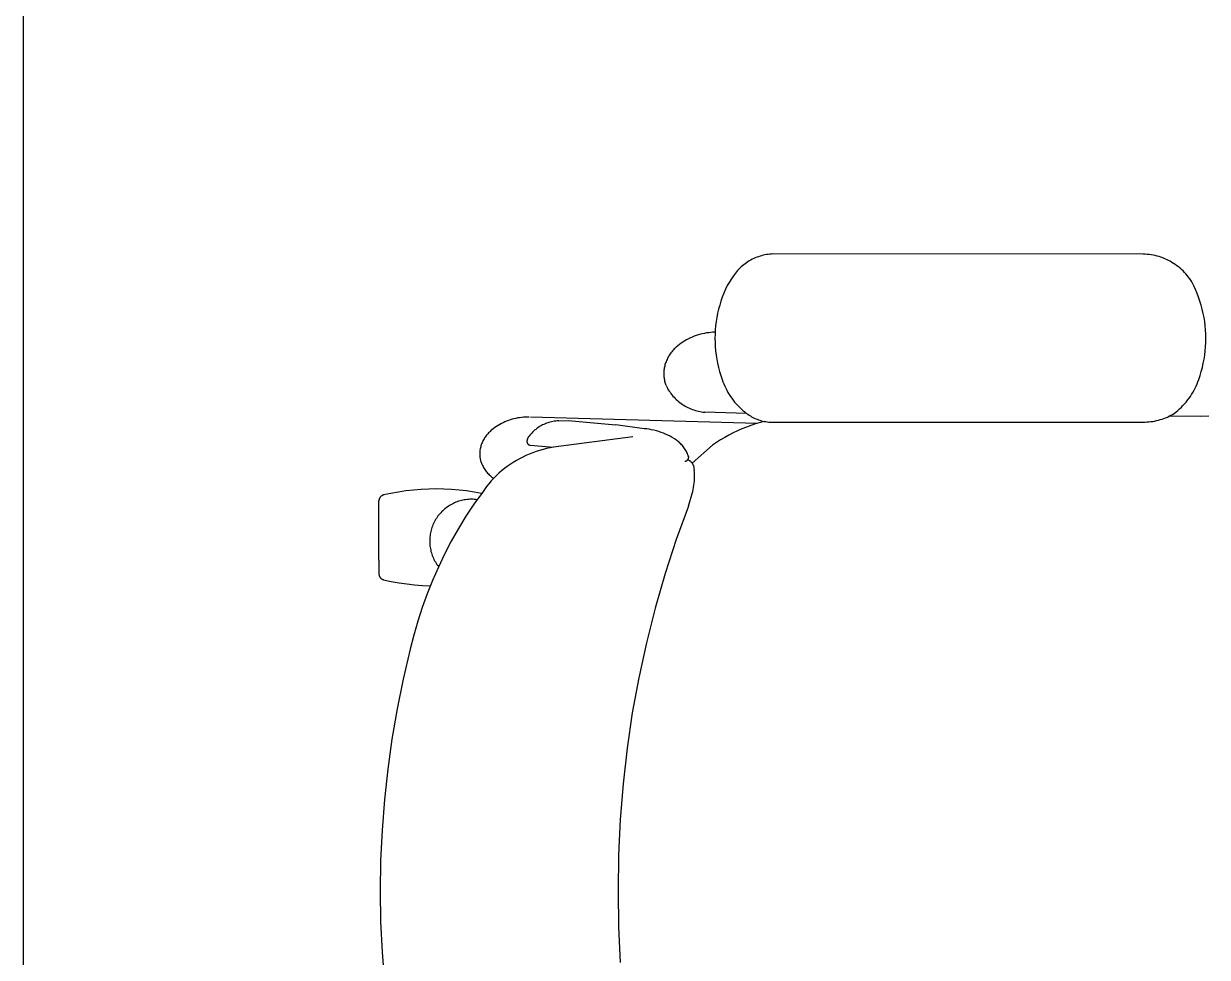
# Model space of a CAD drawing. Header units: inches. Extents: x 4 to 2210, y 3 to 2073.
# Drawn here: x 1266.43 to 1286.99, y 1937.12 to 1953.35 of the extents above; entities that cross this region are included whole.
import ezdxf

# ---------------------------------------------------------------- set-up
doc = ezdxf.new("R2010")
doc.units = ezdxf.units.IN
doc.header["$MEASUREMENT"] = 0
doc.layers.add('Planon_construction', color=253, linetype='Continuous')
doc.layers.add('Planon_workspace', color=210, linetype='Continuous')

# ---------------------------------------------------------------- blocks, each defined once
blk = doc.blocks.new('8 person table')
at = {"layer": 'Planon_construction'}
for p, q in [((-622.05, 464.92, 0), (-622.52, 464.57, 0)), ((-621.57, 465.26, 0), (-622.05, 464.92, 0)), ((-621.09, 465.59, 0), (-621.57, 465.26, 0)), ((-620.59, 465.89, 0), (-621.09, 465.59, 0)), ((-620.08, 466.18, 0), (-620.59, 465.89, 0)), ((-619.56, 466.45, 0), (-620.08, 466.18, 0)), ((-619.03, 466.71, 0), (-619.56, 466.45, 0)), ((-618.5, 466.95, 0), (-619.03, 466.71, 0)), ((-617.95, 467.16, 0), (-618.5, 466.95, 0)), ((-617.4, 467.36, 0), (-617.95, 467.16, 0)), ((-616.84, 467.54, 0), (-617.4, 467.36, 0)), ((-616.28, 467.71, 0), (-616.84, 467.54, 0)), ((-615.71, 467.85, 0), (-616.28, 467.71, 0)), ((-615.14, 467.97, 0), (-615.71, 467.85, 0)), ((-614.56, 468.08, 0), (-615.14, 467.97, 0)), ((-613.98, 468.16, 0), (-614.56, 468.08, 0)), ((-613.4, 468.23, 0), (-613.98, 468.16, 0)), ((-612.82, 468.28, 0), (-613.4, 468.23, 0)), ((-612.23, 468.3, 0), (-612.82, 468.28, 0)), ((-483.77, 468.25, 0), (-612.23, 468.3, 0)), ((-483.07, 468.23, 0), (-483.77, 468.25, 0)), ((-482.37, 468.18, 0), (-483.07, 468.23, 0)), ((-481.67, 468.1, 0), (-482.37, 468.18, 0)), ((-480.97, 468.01, 0), (-481.67, 468.1, 0)), ((-480.28, 467.88, 0), (-480.97, 468.01, 0)), ((-479.6, 467.74, 0), (-480.28, 467.88, 0)), ((-478.92, 467.57, 0), (-479.6, 467.74, 0)), ((-478.24, 467.38, 0), (-478.92, 467.57, 0)), ((-477.58, 467.16, 0), (-478.24, 467.38, 0)), ((-476.92, 466.92, 0), (-477.58, 467.16, 0)), ((-476.27, 466.66, 0), (-476.92, 466.92, 0)), ((-475.63, 466.38, 0), (-476.27, 466.66, 0)), ((-474.99, 466.07, 0), (-475.63, 466.38, 0)), ((-474.37, 465.75, 0), (-474.99, 466.07, 0)), ((-473.77, 465.4, 0), (-474.37, 465.75, 0)), ((-473.17, 465.03, 0), (-473.77, 465.4, 0)), ((-472.59, 464.64, 0), (-473.17, 465.03, 0)), ((-472.02, 464.23, 0), (-472.59, 464.64, 0)), ((-626.1, 460.73, 0), (-628.25, 457.35, 0)), ((-625.76, 461.2, 0), (-626.1, 460.73, 0)), ((-625.41, 461.67, 0), (-625.76, 461.2, 0)), ((-625.04, 462.13, 0), (-625.41, 461.67, 0)), ((-624.65, 462.57, 0), (-625.04, 462.13, 0)), ((-624.25, 463, 0), (-624.65, 462.57, 0)), ((-623.84, 463.41, 0), (-624.25, 463, 0)), ((-623.41, 463.81, 0), (-623.84, 463.41, 0)), ((-622.97, 464.2, 0), (-623.41, 463.81, 0)), ((-622.52, 464.57, 0), (-622.97, 464.2, 0)), ((-471.46, 463.8, 0), (-472.02, 464.23, 0)), ((-470.92, 463.36, 0), (-471.46, 463.8, 0)), ((-470.4, 462.89, 0), (-470.92, 463.36, 0)), ((-469.89, 462.41, 0), (-470.4, 462.89, 0)), ((-469.4, 461.9, 0), (-469.89, 462.41, 0)), ((-468.93, 461.39, 0), (-469.4, 461.9, 0)), ((-468.48, 460.85, 0), (-468.93, 461.39, 0)), ((-468.04, 460.3, 0), (-468.48, 460.85, 0)), ((-628.25, 457.35, 0), (-628.86, 456.02, 0)), ((-467.62, 459.74, 0), (-468.04, 460.3, 0)), ((-467.23, 459.16, 0), (-467.62, 459.74, 0)), ((-466.85, 458.57, 0), (-467.23, 459.16, 0)), ((-466.19, 457.27, 0), (-466.85, 458.57, 0)), ((-465.58, 455.95, 0), (-466.19, 457.27, 0)), ((-629.96, 453.32, 0), (-630.44, 451.94, 0)), ((-629.43, 454.68, 0), (-629.96, 453.32, 0)), ((-628.86, 456.02, 0), (-629.43, 454.68, 0)), ((-465.01, 454.61, 0), (-465.58, 455.95, 0)), ((-464.49, 453.25, 0), (-465.01, 454.61, 0)), ((-464.02, 451.87, 0), (-464.49, 453.25, 0)), ((-631.24, 449.13, 0), (-631.57, 447.71, 0)), ((-630.86, 450.54, 0), (-631.24, 449.13, 0)), ((-630.44, 451.94, 0), (-630.86, 450.54, 0)), ((-463.59, 450.48, 0), (-464.02, 451.87, 0)), ((-463.22, 449.07, 0), (-463.59, 450.48, 0)), ((-462.89, 447.65, 0), (-463.22, 449.07, 0)), ((-632.08, 444.83, 0), (-632.26, 443.38, 0)), ((-631.85, 446.27, 0), (-632.08, 444.83, 0)), ((-631.57, 447.71, 0), (-631.85, 446.27, 0)), ((-462.61, 446.22, 0), (-462.89, 447.65, 0)), ((-462.38, 444.78, 0), (-462.61, 446.22, 0)), ((-462.21, 443.34, 0), (-462.38, 444.78, 0)), ((-638.28, 440.17, 0), (-638.98, 439.94, 0)), ((-637.57, 440.38, 0), (-638.28, 440.17, 0)), ((-636.85, 440.56, 0), (-637.57, 440.38, 0)), ((-636.12, 440.71, 0), (-636.85, 440.56, 0)), ((-635.39, 440.84, 0), (-636.12, 440.71, 0)), ((-634.66, 440.95, 0), (-635.39, 440.84, 0)), ((-633.92, 441.03, 0), (-634.66, 440.95, 0)), ((-633.18, 441.08, 0), (-633.92, 441.03, 0)), ((-632.44, 441.11, 0), (-633.18, 441.08, 0)), ((-632.47, 440.47, 0), (-632.5, 439.01, 0)), ((-632.39, 441.93, 0), (-632.47, 440.47, 0)), ((-632.26, 443.38, 0), (-632.39, 441.93, 0)), ((-462.08, 441.89, 0), (-462.21, 443.34, 0)), ((-462, 440.43, 0), (-462.08, 441.89, 0)), ((-461.97, 438.98, 0), (-462, 440.43, 0)), ((-646.01, 435.9, 0), (-646.33, 435.6, 0)), ((-645.44, 436.37, 0), (-646.01, 435.9, 0)), ((-644.85, 436.83, 0), (-645.44, 436.37, 0)), ((-644.25, 437.26, 0), (-644.85, 436.83, 0)), ((-643.64, 437.67, 0), (-644.25, 437.26, 0)), ((-643.01, 438.07, 0), (-643.64, 437.67, 0)), ((-642.37, 438.44, 0), (-643.01, 438.07, 0)), ((-641.71, 438.78, 0), (-642.37, 438.44, 0)), ((-641.04, 439.11, 0), (-641.71, 438.78, 0)), ((-640.37, 439.41, 0), (-641.04, 439.11, 0)), ((-639.68, 439.69, 0), (-640.37, 439.41, 0)), ((-638.98, 439.94, 0), (-639.68, 439.69, 0)), ((-632.5, 439.01, 0), (-632.48, 437.55, 0)), ((-632.48, 437.55, 0), (-632.4, 436.09, 0)), ((-632.4, 436.09, 0), (-632.28, 434.64, 0)), ((-462.2, 434.61, 0), (-462.07, 436.06, 0)), ((-462.07, 436.06, 0), (-462, 437.52, 0)), ((-462, 437.52, 0), (-461.97, 438.98, 0)), ((-648.95, 432.08, 0), (-649.14, 431.68, 0)), ((-648.74, 432.46, 0), (-648.95, 432.08, 0)), ((-648.52, 432.85, 0), (-648.74, 432.46, 0)), ((-648.29, 433.22, 0), (-648.52, 432.85, 0)), ((-648.05, 433.59, 0), (-648.29, 433.22, 0)), ((-647.79, 433.95, 0), (-648.05, 433.59, 0)), ((-647.52, 434.3, 0), (-647.79, 433.95, 0)), ((-647.24, 434.64, 0), (-647.52, 434.3, 0)), ((-646.95, 434.97, 0), (-647.24, 434.64, 0)), ((-646.64, 435.29, 0), (-646.95, 434.97, 0)), ((-646.33, 435.6, 0), (-646.64, 435.29, 0)), ((-632.28, 434.64, 0), (-632.11, 433.19, 0)), ((-632.11, 433.19, 0), (-631.88, 431.75, 0)), ((-631.88, 431.75, 0), (-631.61, 430.31, 0)), ((-462.6, 431.73, 0), (-462.37, 433.17, 0)), ((-462.37, 433.17, 0), (-462.2, 434.61, 0)), ((-650.21, 427.89, 0), (-650.24, 427.52, 0)), ((-650.16, 428.26, 0), (-650.21, 427.89, 0)), ((-650.11, 428.64, 0), (-650.16, 428.26, 0)), ((-650.04, 429, 0), (-650.11, 428.64, 0)), ((-649.96, 429.37, 0), (-650.04, 429, 0)), ((-649.86, 429.74, 0), (-649.96, 429.37, 0)), ((-649.76, 430.1, 0), (-649.86, 429.74, 0)), ((-649.64, 430.45, 0), (-649.76, 430.1, 0)), ((-649.49, 430.87, 0), (-649.64, 430.45, 0)), ((-649.32, 431.28, 0), (-649.49, 430.87, 0)), ((-649.14, 431.68, 0), (-649.32, 431.28, 0)), ((-631.61, 430.31, 0), (-631.28, 428.89, 0)), ((-631.28, 428.89, 0), (-630.91, 427.48, 0)), ((-463.57, 427.47, 0), (-463.19, 428.88, 0)), ((-463.19, 428.88, 0), (-462.87, 430.3, 0)), ((-462.87, 430.3, 0), (-462.6, 431.73, 0)), ((-650.26, 427.14, 0), (-650.27, 426.76, 0)), ((-650.27, 426.76, 0), (-650.26, 426.39, 0)), ((-650.24, 427.52, 0), (-650.26, 427.14, 0)), ((-650.26, 426.39, 0), (-650.24, 426.01, 0)), ((-650.24, 426.01, 0), (-650.21, 425.64, 0)), ((-650.21, 425.64, 0), (-650.17, 425.26, 0)), ((-650.17, 425.26, 0), (-650.11, 424.89, 0)), ((-650.11, 424.89, 0), (-650.05, 424.52, 0)), ((-650.05, 424.52, 0), (-649.97, 424.15, 0)), ((-649.97, 424.15, 0), (-649.87, 423.79, 0)), ((-649.87, 423.79, 0), (-649.77, 423.43, 0)), ((-630.91, 427.48, 0), (-630.48, 426.08, 0)), ((-630.48, 426.08, 0), (-630.01, 424.7, 0)), ((-630.01, 424.7, 0), (-629.74, 423.92, 0)), ((-629.74, 423.92, 0), (-629.44, 423.16, 0)), ((-465.03, 423.16, 0), (-464.73, 423.92, 0)), ((-464.73, 423.92, 0), (-464.46, 424.7, 0)), ((-464.46, 424.7, 0), (-463.99, 426.08, 0)), ((-463.99, 426.08, 0), (-463.57, 427.47, 0)), ((-649.77, 423.43, 0), (-649.65, 423.07, 0)), ((-649.65, 423.07, 0), (-649.52, 422.72, 0)), ((-649.48, 422.6, 0), (-649.24, 422.11, 0)), ((-649.24, 422.11, 0), (-648.98, 421.62, 0)), ((-648.98, 421.62, 0), (-648.7, 421.14, 0)), ((-648.7, 421.14, 0), (-648.41, 420.67, 0)), ((-648.41, 420.67, 0), (-648.1, 420.22, 0)), ((-648.1, 420.22, 0), (-647.78, 419.77, 0)), ((-647.78, 419.77, 0), (-647.44, 419.33, 0)), ((-629.44, 423.16, 0), (-629.12, 422.41, 0)), ((-629.12, 422.41, 0), (-628.77, 421.66, 0)), ((-628.77, 421.66, 0), (-628.4, 420.93, 0)), ((-628.4, 420.93, 0), (-628, 420.21, 0)), ((-628, 420.21, 0), (-627.58, 419.51, 0)), ((-627.58, 419.51, 0), (-627.13, 418.82, 0)), ((-467.34, 418.82, 0), (-466.9, 419.51, 0)), ((-466.9, 419.51, 0), (-466.48, 420.21, 0)), ((-466.48, 420.21, 0), (-466.08, 420.93, 0)), ((-466.08, 420.93, 0), (-465.7, 421.66, 0)), ((-465.7, 421.66, 0), (-465.35, 422.41, 0)), ((-465.35, 422.41, 0), (-465.03, 423.16, 0)), ((-647.44, 419.33, 0), (-647.08, 418.91, 0)), ((-647.08, 418.91, 0), (-646.72, 418.5, 0)), ((-646.72, 418.5, 0), (-646.33, 418.1, 0)), ((-646.33, 418.1, 0), (-645.94, 417.71, 0)), ((-645.94, 417.71, 0), (-645.53, 417.34, 0)), ((-645.53, 417.34, 0), (-645.11, 416.98, 0)), ((-645.11, 416.98, 0), (-644.68, 416.64, 0)), ((-644.68, 416.64, 0), (-644.24, 416.31, 0)), ((-644.24, 416.31, 0), (-643.78, 416, 0)), ((-643.78, 416, 0), (-643.32, 415.7, 0)), ((-643.32, 415.7, 0), (-642.84, 415.42, 0)), ((-642.84, 415.42, 0), (-642.36, 415.15, 0)), ((-627.13, 418.82, 0), (-626.66, 418.15, 0)), ((-626.66, 418.15, 0), (-626.17, 417.49, 0)), ((-626.17, 417.49, 0), (-625.66, 416.85, 0)), ((-625.66, 416.85, 0), (-625.12, 416.23, 0)), ((-625.12, 416.23, 0), (-624.57, 415.62, 0)), ((-624.57, 415.62, 0), (-623.99, 415.04, 0)), ((-470.48, 415.04, 0), (-469.91, 415.62, 0)), ((-469.91, 415.62, 0), (-469.35, 416.23, 0)), ((-469.35, 416.23, 0), (-468.82, 416.85, 0)), ((-468.82, 416.85, 0), (-468.3, 417.49, 0)), ((-468.3, 417.49, 0), (-467.81, 418.15, 0)), ((-467.81, 418.15, 0), (-467.34, 418.82, 0)), ((-701.03, 411.3, 0), (-701.68, 411.17, 0)), ((-700.37, 411.4, 0), (-701.03, 411.3, 0)), ((-699.71, 411.49, 0), (-700.37, 411.4, 0)), ((-699.04, 411.55, 0), (-699.71, 411.49, 0)), ((-698.38, 411.58, 0), (-699.04, 411.55, 0)), ((-697.71, 411.6, 0), (-698.38, 411.58, 0)), ((-697.04, 411.59, 0), (-697.71, 411.6, 0)), ((-617.76, 409.41, 0), (-696.59, 411.59, 0)), ((-642.36, 415.15, 0), (-641.87, 414.9, 0)), ((-641.87, 414.9, 0), (-641.37, 414.67, 0)), ((-641.37, 414.67, 0), (-640.86, 414.46, 0)), ((-640.86, 414.46, 0), (-640.34, 414.26, 0)), ((-640.34, 414.26, 0), (-639.82, 414.08, 0)), ((-639.82, 414.08, 0), (-639.29, 413.92, 0)), ((-639.29, 413.92, 0), (-638.76, 413.78, 0)), ((-638.76, 413.78, 0), (-638.22, 413.65, 0)), ((-638.22, 413.65, 0), (-637.68, 413.54, 0)), ((-637.68, 413.54, 0), (-637.14, 413.45, 0)), ((-637.14, 413.45, 0), (-636.59, 413.38, 0)), ((-636.59, 413.38, 0), (-636.04, 413.33, 0)), ((-621.5, 412.9, 0), (-636.04, 413.33, 0)), ((-623.99, 415.04, 0), (-623.4, 414.47, 0)), ((-623.4, 414.47, 0), (-622.78, 413.93, 0)), ((-622.78, 413.93, 0), (-622.15, 413.41, 0)), ((-622.15, 413.41, 0), (-621.5, 412.9, 0)), ((-621.5, 412.9, 0), (-621.08, 412.59, 0)), ((-621.08, 412.59, 0), (-620.65, 412.3, 0)), ((-620.65, 412.3, 0), (-620.2, 412.02, 0)), ((-620.2, 412.02, 0), (-619.75, 411.76, 0)), ((-619.75, 411.76, 0), (-619.29, 411.51, 0)), ((-619.29, 411.51, 0), (-618.82, 411.28, 0)), ((-618.82, 411.28, 0), (-618.34, 411.06, 0)), ((-476.56, 411.14, 0), (-475.94, 411.38, 0)), ((-475.94, 411.38, 0), (-475.33, 411.64, 0)), ((-475.33, 411.64, 0), (-474.72, 411.93, 0)), ((-463.86, 411.84, 0), (-474.82, 411.88, 0)), ((-474.72, 411.93, 0), (-474.13, 412.23, 0)), ((-474.13, 412.23, 0), (-473.55, 412.56, 0)), ((-473.55, 412.56, 0), (-472.97, 412.9, 0)), ((-472.97, 412.9, 0), (-472.32, 413.41, 0)), ((-472.32, 413.41, 0), (-471.69, 413.93, 0)), ((-471.69, 413.93, 0), (-471.08, 414.47, 0)), ((-471.08, 414.47, 0), (-470.48, 415.04, 0)), ((-460.93, 411.99, 0), (-463.86, 411.84, 0)), ((-710.01, 407.13, 0), (-710.31, 406.9, 0)), ((-709.49, 407.55, 0), (-710.01, 407.13, 0)), ((-708.96, 407.95, 0), (-709.49, 407.55, 0)), ((-708.41, 408.33, 0), (-708.96, 407.95, 0)), ((-707.85, 408.69, 0), (-708.41, 408.33, 0)), ((-707.27, 409.03, 0), (-707.85, 408.69, 0)), ((-706.69, 409.35, 0), (-707.27, 409.03, 0)), ((-706.09, 409.66, 0), (-706.69, 409.35, 0)), ((-705.49, 409.94, 0), (-706.09, 409.66, 0)), ((-704.87, 410.2, 0), (-705.49, 409.94, 0)), ((-704.25, 410.43, 0), (-704.87, 410.2, 0)), ((-703.62, 410.65, 0), (-704.25, 410.43, 0)), ((-702.98, 410.85, 0), (-703.62, 410.65, 0)), ((-702.33, 411.02, 0), (-702.98, 410.85, 0)), ((-701.68, 411.17, 0), (-702.33, 411.02, 0)), ((-694.76, 407.35, 0), (-695.13, 407.05, 0)), ((-694.38, 407.64, 0), (-694.76, 407.35, 0)), ((-693.99, 407.92, 0), (-694.38, 407.64, 0)), ((-693.6, 408.18, 0), (-693.99, 407.92, 0)), ((-693.19, 408.43, 0), (-693.6, 408.18, 0)), ((-692.78, 408.66, 0), (-693.19, 408.43, 0)), ((-692.36, 408.88, 0), (-692.78, 408.66, 0)), ((-691.93, 409.09, 0), (-692.36, 408.88, 0)), ((-691.49, 409.28, 0), (-691.93, 409.09, 0)), ((-691.05, 409.45, 0), (-691.49, 409.28, 0)), ((-690.6, 409.61, 0), (-691.05, 409.45, 0)), ((-690.15, 409.76, 0), (-690.6, 409.61, 0)), ((-689.69, 409.89, 0), (-690.15, 409.76, 0)), ((-689.23, 410, 0), (-689.69, 409.89, 0)), ((-688.77, 410.09, 0), (-689.23, 410, 0)), ((-688.3, 410.18, 0), (-688.77, 410.09, 0)), ((-687.83, 410.24, 0), (-688.3, 410.18, 0)), ((-687.35, 410.29, 0), (-687.83, 410.24, 0)), ((-686.88, 410.32, 0), (-687.35, 410.29, 0)), ((-686.88, 410.32, 0), (-683.53, 410.45, 0)), ((-683.53, 410.45, 0), (-666.93, 408.88, 0)), ((-657.07, 407.59, 0), (-666.93, 408.88, 0)), ((-656.22, 407.5, 0), (-657.07, 407.59, 0)), ((-655.37, 407.37, 0), (-656.22, 407.5, 0)), ((-654.53, 407.21, 0), (-655.37, 407.37, 0)), ((-653.69, 407.03, 0), (-654.53, 407.21, 0)), ((-623.12, 407.52, 0), (-624.65, 406.85, 0)), ((-621.56, 408.14, 0), (-623.12, 407.52, 0)), ((-619.99, 408.71, 0), (-621.56, 408.14, 0)), ((-618.4, 409.22, 0), (-619.99, 408.71, 0)), ((-616.79, 409.68, 0), (-618.4, 409.22, 0)), ((-618.34, 411.06, 0), (-617.86, 410.86, 0)), ((-617.86, 410.86, 0), (-617.37, 410.68, 0)), ((-617.37, 410.68, 0), (-616.87, 410.51, 0)), ((-616.87, 410.51, 0), (-616.37, 410.37, 0)), ((-615.17, 410.09, 0), (-616.79, 409.68, 0)), ((-616.37, 410.37, 0), (-615.86, 410.24, 0)), ((-615.86, 410.24, 0), (-615.35, 410.12, 0)), ((-615.35, 410.12, 0), (-614.83, 410.03, 0)), ((-614.83, 410.03, 0), (-614.32, 409.95, 0)), ((-614.32, 409.95, 0), (-613.8, 409.89, 0)), ((-613.8, 409.89, 0), (-613.27, 409.85, 0)), ((-613.27, 409.85, 0), (-612.75, 409.83, 0)), ((-612.75, 409.83, 0), (-612.23, 409.82, 0)), ((-612.23, 409.82, 0), (-483.76, 409.9, 0)), ((-483.76, 409.9, 0), (-483.09, 409.9, 0)), ((-483.09, 409.9, 0), (-482.43, 409.93, 0)), ((-482.43, 409.93, 0), (-481.76, 409.97, 0)), ((-481.76, 409.97, 0), (-481.09, 410.04, 0)), ((-481.09, 410.04, 0), (-480.43, 410.13, 0)), ((-480.43, 410.13, 0), (-479.78, 410.24, 0)), ((-479.78, 410.24, 0), (-479.12, 410.38, 0)), ((-479.12, 410.38, 0), (-478.47, 410.54, 0)), ((-478.47, 410.54, 0), (-477.83, 410.72, 0)), ((-477.83, 410.72, 0), (-477.19, 410.92, 0)), ((-477.19, 410.92, 0), (-476.56, 411.14, 0)), ((-713.24, 403.04, 0), (-713.4, 402.7, 0)), ((-713.08, 403.38, 0), (-713.24, 403.04, 0)), ((-712.91, 403.71, 0), (-713.08, 403.38, 0)), ((-712.72, 404.04, 0), (-712.91, 403.71, 0)), ((-712.53, 404.36, 0), (-712.72, 404.04, 0)), ((-712.32, 404.67, 0), (-712.53, 404.36, 0)), ((-712.1, 404.98, 0), (-712.32, 404.67, 0)), ((-711.87, 405.28, 0), (-712.1, 404.98, 0)), ((-711.63, 405.57, 0), (-711.87, 405.28, 0)), ((-711.39, 405.85, 0), (-711.63, 405.57, 0)), ((-711.13, 406.13, 0), (-711.39, 405.85, 0)), ((-710.86, 406.39, 0), (-711.13, 406.13, 0)), ((-710.59, 406.65, 0), (-710.86, 406.39, 0)), ((-710.31, 406.9, 0), (-710.59, 406.65, 0)), ((-697.78, 403.43, 0), (-697.79, 403.34, 0)), ((-697.79, 403.34, 0), (-697.79, 403.25, 0)), ((-697.79, 403.25, 0), (-697.79, 403.16, 0)), ((-697.79, 403.16, 0), (-697.79, 403.08, 0)), ((-697.79, 403.08, 0), (-697.79, 402.99, 0)), ((-697.79, 402.99, 0), (-697.78, 402.9, 0)), ((-697.77, 403.52, 0), (-697.78, 403.43, 0)), ((-697.76, 403.61, 0), (-697.77, 403.52, 0)), ((-697.74, 403.7, 0), (-697.76, 403.61, 0)), ((-697.72, 403.79, 0), (-697.74, 403.7, 0)), ((-697.7, 403.87, 0), (-697.72, 403.79, 0)), ((-697.67, 403.96, 0), (-697.7, 403.87, 0)), ((-697.65, 404.04, 0), (-697.67, 403.96, 0)), ((-697.62, 404.13, 0), (-697.65, 404.04, 0)), ((-697.58, 404.21, 0), (-697.62, 404.13, 0)), ((-697.55, 404.29, 0), (-697.58, 404.21, 0)), ((-697.51, 404.37, 0), (-697.55, 404.29, 0)), ((-697.47, 404.45, 0), (-697.51, 404.37, 0)), ((-697.42, 404.53, 0), (-697.47, 404.45, 0)), ((-697.38, 404.61, 0), (-697.42, 404.53, 0)), ((-697.09, 404.99, 0), (-697.38, 404.61, 0)), ((-696.79, 405.36, 0), (-697.09, 404.99, 0)), ((-696.48, 405.72, 0), (-696.79, 405.36, 0)), ((-696.16, 406.07, 0), (-696.48, 405.72, 0)), ((-695.83, 406.41, 0), (-696.16, 406.07, 0)), ((-695.48, 406.74, 0), (-695.83, 406.41, 0)), ((-695.13, 407.05, 0), (-695.48, 406.74, 0)), ((-660.97, 404.79, 0), (-688.54, 401.11, 0)), ((-652.86, 406.81, 0), (-653.69, 407.03, 0)), ((-652.04, 406.57, 0), (-652.86, 406.81, 0)), ((-651.23, 406.3, 0), (-652.04, 406.57, 0)), ((-650.43, 406, 0), (-651.23, 406.3, 0)), ((-649.63, 405.68, 0), (-650.43, 406, 0)), ((-648.85, 405.32, 0), (-649.63, 405.68, 0)), ((-648.08, 404.94, 0), (-648.85, 405.32, 0)), ((-647.33, 404.54, 0), (-648.08, 404.94, 0)), ((-646.59, 404.11, 0), (-647.33, 404.54, 0)), ((-646.25, 403.88, 0), (-646.59, 404.11, 0)), ((-645.91, 403.65, 0), (-646.25, 403.88, 0)), ((-645.58, 403.4, 0), (-645.91, 403.65, 0)), ((-645.26, 403.14, 0), (-645.58, 403.4, 0)), ((-644.96, 402.87, 0), (-645.26, 403.14, 0)), ((-630.53, 403.67, 0), (-631.93, 402.76, 0)), ((-629.1, 404.54, 0), (-630.53, 403.67, 0)), ((-627.64, 405.36, 0), (-629.1, 404.54, 0)), ((-626.16, 406.13, 0), (-627.64, 405.36, 0)), ((-624.65, 406.85, 0), (-626.16, 406.13, 0)), ((-714.21, 399.43, 0), (-714.23, 399.12, 0)), ((-714.23, 399.12, 0), (-714.23, 398.82, 0)), ((-714.17, 399.8, 0), (-714.21, 399.43, 0)), ((-714.12, 400.17, 0), (-714.17, 399.8, 0)), ((-714.05, 400.54, 0), (-714.12, 400.17, 0)), ((-713.97, 400.91, 0), (-714.05, 400.54, 0)), ((-713.88, 401.27, 0), (-713.97, 400.91, 0)), ((-713.78, 401.64, 0), (-713.88, 401.27, 0)), ((-713.66, 401.99, 0), (-713.78, 401.64, 0)), ((-713.54, 402.35, 0), (-713.66, 401.99, 0)), ((-713.4, 402.7, 0), (-713.54, 402.35, 0)), ((-697.78, 402.9, 0), (-697.77, 402.86, 0)), ((-697.77, 402.86, 0), (-697.76, 402.81, 0)), ((-697.76, 402.81, 0), (-697.75, 402.77, 0)), ((-697.75, 402.77, 0), (-697.74, 402.73, 0)), ((-697.74, 402.73, 0), (-697.73, 402.69, 0)), ((-697.73, 402.69, 0), (-697.72, 402.65, 0)), ((-697.72, 402.65, 0), (-697.7, 402.62, 0)), ((-697.7, 402.62, 0), (-697.69, 402.58, 0)), ((-697.69, 402.58, 0), (-697.67, 402.54, 0)), ((-697.67, 402.54, 0), (-697.65, 402.5, 0)), ((-697.65, 402.5, 0), (-697.63, 402.47, 0)), ((-697.63, 402.47, 0), (-697.61, 402.43, 0)), ((-697.61, 402.43, 0), (-697.59, 402.4, 0)), ((-697.59, 402.4, 0), (-697.56, 402.36, 0)), ((-697.56, 402.36, 0), (-697.54, 402.33, 0)), ((-697.54, 402.33, 0), (-697.51, 402.3, 0)), ((-697.51, 402.3, 0), (-697.48, 402.26, 0)), ((-697.48, 402.26, 0), (-697.46, 402.23, 0)), ((-697.46, 402.23, 0), (-697.43, 402.2, 0)), ((-697.43, 402.2, 0), (-697.4, 402.18, 0)), ((-697.4, 402.18, 0), (-697.37, 402.15, 0)), ((-697.37, 402.15, 0), (-697.33, 402.12, 0)), ((-697.33, 402.12, 0), (-697.3, 402.1, 0)), ((-697.3, 402.1, 0), (-697.27, 402.07, 0)), ((-697.27, 402.07, 0), (-697.23, 402.05, 0)), ((-697.23, 402.05, 0), (-697.2, 402.03, 0)), ((-697.2, 402.03, 0), (-697.16, 402.01, 0)), ((-697.16, 402.01, 0), (-697.13, 401.99, 0)), ((-697.13, 401.99, 0), (-697.09, 401.97, 0)), ((-697.09, 401.97, 0), (-697.05, 401.95, 0)), ((-697.05, 401.95, 0), (-697.01, 401.93, 0)), ((-697.01, 401.93, 0), (-696.97, 401.92, 0)), ((-695.82, 399.22, 0), (-696.99, 398.76, 0)), ((-696.97, 401.92, 0), (-696.93, 401.91, 0)), ((-696.93, 401.91, 0), (-696.89, 401.9, 0)), ((-696.89, 401.9, 0), (-696.85, 401.89, 0)), ((-696.85, 401.89, 0), (-696.81, 401.88, 0)), ((-696.81, 401.88, 0), (-696.77, 401.87, 0)), ((-696.77, 401.87, 0), (-696.73, 401.86, 0)), ((-696.73, 401.86, 0), (-696.69, 401.86, 0)), ((-696.69, 401.86, 0), (-696.65, 401.85, 0)), ((-696.65, 401.85, 0), (-688.54, 401.11, 0)), ((-694.64, 399.64, 0), (-695.82, 399.22, 0)), ((-693.44, 400.01, 0), (-694.64, 399.64, 0)), ((-692.23, 400.35, 0), (-693.44, 400.01, 0)), ((-691.01, 400.64, 0), (-692.23, 400.35, 0)), ((-689.78, 400.9, 0), (-691.01, 400.64, 0)), ((-688.54, 401.11, 0), (-689.78, 400.9, 0)), ((-644.66, 402.59, 0), (-644.96, 402.87, 0)), ((-644.37, 402.3, 0), (-644.66, 402.59, 0)), ((-644.09, 402, 0), (-644.37, 402.3, 0)), ((-643.82, 401.69, 0), (-644.09, 402, 0)), ((-643.56, 401.38, 0), (-643.82, 401.69, 0)), ((-643.31, 401.05, 0), (-643.56, 401.38, 0)), ((-643.08, 400.71, 0), (-643.31, 401.05, 0)), ((-642.85, 400.37, 0), (-643.08, 400.71, 0)), ((-642.64, 400.02, 0), (-642.85, 400.37, 0)), ((-642.44, 399.66, 0), (-642.64, 400.02, 0)), ((-642.25, 399.3, 0), (-642.44, 399.66, 0)), ((-642.07, 398.93, 0), (-642.25, 399.3, 0)), ((-641.91, 398.55, 0), (-642.07, 398.93, 0)), ((-633.3, 401.8, 0), (-640.37, 395.58, 0)), ((-631.93, 402.76, 0), (-633.3, 401.8, 0)), ((-714.23, 398.82, 0), (-714.22, 398.52, 0)), ((-714.22, 398.52, 0), (-714.2, 398.22, 0)), ((-714.2, 398.22, 0), (-714.18, 397.92, 0)), ((-714.18, 397.92, 0), (-714.14, 397.62, 0)), ((-714.14, 397.62, 0), (-714.1, 397.32, 0)), ((-714.1, 397.32, 0), (-714.04, 397.02, 0)), ((-714.04, 397.02, 0), (-713.97, 396.73, 0)), ((-713.97, 396.73, 0), (-713.9, 396.44, 0)), ((-713.9, 396.44, 0), (-713.81, 396.15, 0)), ((-713.81, 396.15, 0), (-713.72, 395.86, 0)), ((-713.72, 395.86, 0), (-713.62, 395.58, 0)), ((-713.62, 395.58, 0), (-713.5, 395.3, 0)), ((-713.5, 395.3, 0), (-713.38, 395.02, 0)), ((-713.38, 395.02, 0), (-713.25, 394.75, 0)), ((-713.25, 394.75, 0), (-713.07, 394.4, 0)), ((-703.61, 395.19, 0), (-704.64, 394.46, 0)), ((-702.56, 395.88, 0), (-703.61, 395.19, 0)), ((-701.49, 396.53, 0), (-702.56, 395.88, 0)), ((-700.39, 397.14, 0), (-701.49, 396.53, 0)), ((-699.28, 397.72, 0), (-700.39, 397.14, 0)), ((-698.14, 398.26, 0), (-699.28, 397.72, 0)), ((-696.99, 398.76, 0), (-698.14, 398.26, 0)), ((-642.98, 396.31, 0), (-642.94, 396.31, 0)), ((-642.94, 396.31, 0), (-642.89, 396.31, 0)), ((-642.89, 396.31, 0), (-642.84, 396.31, 0)), ((-642.84, 396.31, 0), (-642.8, 396.32, 0)), ((-642.8, 396.32, 0), (-642.75, 396.33, 0)), ((-642.75, 396.33, 0), (-642.71, 396.34, 0)), ((-642.71, 396.34, 0), (-642.66, 396.35, 0)), ((-642.66, 396.35, 0), (-642.61, 396.36, 0)), ((-642.61, 396.36, 0), (-642.57, 396.37, 0)), ((-642.57, 396.37, 0), (-642.53, 396.39, 0)), ((-642.53, 396.39, 0), (-642.48, 396.4, 0)), ((-642.48, 396.4, 0), (-642.44, 396.42, 0)), ((-642.44, 396.42, 0), (-642.4, 396.44, 0)), ((-642.4, 396.44, 0), (-642.35, 396.46, 0)), ((-642.35, 396.46, 0), (-642.31, 396.49, 0)), ((-642.31, 396.49, 0), (-642.27, 396.51, 0)), ((-642.27, 396.51, 0), (-642.23, 396.53, 0)), ((-642.23, 396.53, 0), (-642.19, 396.56, 0)), ((-642.19, 396.56, 0), (-642.16, 396.59, 0)), ((-642.16, 396.59, 0), (-642.12, 396.62, 0)), ((-642.12, 396.62, 0), (-642.08, 396.65, 0)), ((-642.08, 396.65, 0), (-642.05, 396.68, 0)), ((-642.05, 396.68, 0), (-642.02, 396.71, 0)), ((-642.02, 396.71, 0), (-641.98, 396.75, 0)), ((-641.89, 396.71, 0), (-641.99, 396.74, 0)), ((-641.98, 396.75, 0), (-641.95, 396.78, 0)), ((-641.95, 396.78, 0), (-641.92, 396.82, 0)), ((-641.92, 396.82, 0), (-641.89, 396.85, 0)), ((-641.76, 398.17, 0), (-641.91, 398.55, 0)), ((-641.89, 396.85, 0), (-641.87, 396.89, 0)), ((-641.79, 396.67, 0), (-641.89, 396.71, 0)), ((-641.87, 396.89, 0), (-641.84, 396.93, 0)), ((-641.84, 396.93, 0), (-641.81, 396.97, 0)), ((-641.81, 396.97, 0), (-641.79, 397.01, 0)), ((-641.79, 397.01, 0), (-641.77, 397.05, 0)), ((-641.69, 396.63, 0), (-641.79, 396.67, 0)), ((-641.77, 397.05, 0), (-641.75, 397.1, 0)), ((-641.63, 397.78, 0), (-641.76, 398.17, 0)), ((-641.75, 397.1, 0), (-641.73, 397.14, 0)), ((-641.73, 397.14, 0), (-641.71, 397.18, 0)), ((-641.71, 397.18, 0), (-641.7, 397.23, 0)), ((-641.7, 397.23, 0), (-641.68, 397.27, 0)), ((-641.59, 396.59, 0), (-641.69, 396.63, 0)), ((-641.68, 397.27, 0), (-641.67, 397.32, 0)), ((-641.67, 397.32, 0), (-641.66, 397.36, 0)), ((-641.66, 397.36, 0), (-641.65, 397.41, 0)), ((-641.65, 397.41, 0), (-641.64, 397.45, 0)), ((-641.64, 397.45, 0), (-641.63, 397.5, 0)), ((-641.62, 397.73, 0), (-641.63, 397.78, 0)), ((-641.63, 397.55, 0), (-641.62, 397.59, 0)), ((-641.63, 397.5, 0), (-641.63, 397.55, 0)), ((-641.62, 397.69, 0), (-641.62, 397.73, 0)), ((-641.62, 397.64, 0), (-641.62, 397.69, 0)), ((-641.62, 397.59, 0), (-641.62, 397.64, 0)), ((-641.5, 396.55, 0), (-641.59, 396.59, 0)), ((-641.41, 396.5, 0), (-641.5, 396.55, 0)), ((-641.31, 396.45, 0), (-641.41, 396.5, 0)), ((-641.23, 396.39, 0), (-641.31, 396.45, 0)), ((-641.14, 396.33, 0), (-641.23, 396.39, 0)), ((-641.05, 396.27, 0), (-641.14, 396.33, 0)), ((-640.97, 396.21, 0), (-641.05, 396.27, 0)), ((-640.89, 396.14, 0), (-640.97, 396.21, 0)), ((-640.81, 396.07, 0), (-640.89, 396.14, 0)), ((-640.73, 396, 0), (-640.81, 396.07, 0)), ((-640.66, 395.93, 0), (-640.73, 396, 0)), ((-640.59, 395.85, 0), (-640.66, 395.93, 0)), ((-640.52, 395.77, 0), (-640.59, 395.85, 0)), ((-640.45, 395.69, 0), (-640.52, 395.77, 0)), ((-640.39, 395.6, 0), (-640.45, 395.69, 0)), ((-640.33, 395.52, 0), (-640.39, 395.6, 0)), ((-640.27, 395.43, 0), (-640.33, 395.52, 0)), ((-640.22, 395.34, 0), (-640.27, 395.43, 0)), ((-640.17, 395.25, 0), (-640.22, 395.34, 0)), ((-640.12, 395.15, 0), (-640.17, 395.25, 0)), ((-640.07, 395.06, 0), (-640.12, 395.15, 0)), ((-640.03, 394.96, 0), (-640.07, 395.06, 0)), ((-639.99, 394.86, 0), (-640.03, 394.96, 0)), ((-639.96, 394.76, 0), (-639.99, 394.86, 0)), ((-639.96, 394.76, 0), (-639.69, 393.09, 0)), ((-713.07, 394.4, 0), (-712.87, 394.05, 0)), ((-712.87, 394.05, 0), (-712.66, 393.71, 0)), ((-712.66, 393.71, 0), (-712.45, 393.38, 0)), ((-712.45, 393.38, 0), (-712.22, 393.06, 0)), ((-712.22, 393.06, 0), (-711.98, 392.74, 0)), ((-711.98, 392.74, 0), (-711.73, 392.43, 0)), ((-711.73, 392.43, 0), (-711.47, 392.13, 0)), ((-711.47, 392.13, 0), (-711.2, 391.84, 0)), ((-711.2, 391.84, 0), (-710.92, 391.56, 0)), ((-710.92, 391.56, 0), (-710.63, 391.29, 0)), ((-710.63, 391.29, 0), (-710.33, 391.03, 0)), ((-710.33, 391.03, 0), (-710.02, 390.78, 0)), ((-710.02, 390.78, 0), (-709.7, 390.54, 0)), ((-708.47, 391.22, 0), (-709.36, 390.33, 0)), ((-707.56, 392.08, 0), (-708.47, 391.22, 0)), ((-706.61, 392.91, 0), (-707.56, 392.08, 0)), ((-705.64, 393.7, 0), (-706.61, 392.91, 0)), ((-704.64, 394.46, 0), (-705.64, 393.7, 0)), ((-639.63, 392.35, 0), (-639.69, 393.09, 0)), ((-639.6, 391.61, 0), (-639.63, 392.35, 0)), ((-639.61, 390.13, 0), (-639.6, 390.87, 0)), ((-639.6, 390.87, 0), (-639.6, 391.61, 0)), ((-731.94, 386.6, 0), (-734.58, 386.47, 0)), ((-729.3, 386.65, 0), (-731.94, 386.6, 0)), ((-726.66, 386.6, 0), (-729.3, 386.65, 0)), ((-724.03, 386.47, 0), (-726.66, 386.6, 0)), ((-711.83, 387.49, 0), (-712.58, 386.48, 0)), ((-711.04, 388.46, 0), (-711.83, 387.49, 0)), ((-710.22, 389.41, 0), (-711.04, 388.46, 0)), ((-709.36, 390.33, 0), (-710.22, 389.41, 0)), ((-709.7, 390.54, 0), (-709.38, 390.31, 0)), ((-640.06, 386.46, 0), (-639.92, 387.18, 0)), ((-639.92, 387.18, 0), (-639.81, 387.92, 0)), ((-639.81, 387.92, 0), (-639.72, 388.65, 0)), ((-639.72, 388.65, 0), (-639.66, 389.39, 0)), ((-639.66, 389.39, 0), (-639.61, 390.13, 0)), ((-749.22, 382.65, 0), (-749.23, 382.58, 0)), ((-749.23, 382.58, 0), (-749.23, 382.51, 0)), ((-749.23, 361.94, 0), (-749.23, 382.51, 0)), ((-749.21, 382.8, 0), (-749.22, 382.72, 0)), ((-749.22, 382.72, 0), (-749.22, 382.65, 0)), ((-749.2, 382.87, 0), (-749.21, 382.8, 0)), ((-749.18, 382.94, 0), (-749.2, 382.87, 0)), ((-749.17, 383.01, 0), (-749.18, 382.94, 0)), ((-749.15, 383.08, 0), (-749.17, 383.01, 0)), ((-749.13, 383.14, 0), (-749.15, 383.08, 0)), ((-749.11, 383.21, 0), (-749.13, 383.14, 0)), ((-749.08, 383.28, 0), (-749.11, 383.21, 0)), ((-749.05, 383.35, 0), (-749.08, 383.28, 0)), ((-749.02, 383.41, 0), (-749.05, 383.35, 0)), ((-748.99, 383.48, 0), (-749.02, 383.41, 0)), ((-748.96, 383.54, 0), (-748.99, 383.48, 0)), ((-748.92, 383.6, 0), (-748.96, 383.54, 0)), ((-748.88, 383.66, 0), (-748.92, 383.6, 0)), ((-748.84, 383.72, 0), (-748.88, 383.66, 0)), ((-748.8, 383.78, 0), (-748.84, 383.72, 0)), ((-748.75, 383.83, 0), (-748.8, 383.78, 0)), ((-748.71, 383.89, 0), (-748.75, 383.83, 0)), ((-748.66, 383.94, 0), (-748.71, 383.89, 0)), ((-748.61, 383.99, 0), (-748.66, 383.94, 0)), ((-748.56, 384.04, 0), (-748.61, 383.99, 0)), ((-748.5, 384.09, 0), (-748.56, 384.04, 0)), ((-748.45, 384.13, 0), (-748.5, 384.09, 0)), ((-748.39, 384.18, 0), (-748.45, 384.13, 0)), ((-748.33, 384.22, 0), (-748.39, 384.18, 0)), ((-748.27, 384.26, 0), (-748.33, 384.22, 0)), ((-748.21, 384.3, 0), (-748.27, 384.26, 0)), ((-748.15, 384.33, 0), (-748.21, 384.3, 0)), ((-748.09, 384.37, 0), (-748.15, 384.33, 0)), ((-748.02, 384.4, 0), (-748.09, 384.37, 0)), ((-747.96, 384.43, 0), (-748.02, 384.4, 0)), ((-747.89, 384.45, 0), (-747.96, 384.43, 0)), ((-747.82, 384.48, 0), (-747.89, 384.45, 0)), ((-747.76, 384.5, 0), (-747.82, 384.48, 0)), ((-747.69, 384.52, 0), (-747.76, 384.5, 0)), ((-747.62, 384.54, 0), (-747.69, 384.52, 0)), ((-745.04, 385.1, 0), (-747.62, 384.54, 0)), ((-742.44, 385.57, 0), (-745.04, 385.1, 0)), ((-739.83, 385.96, 0), (-742.44, 385.57, 0)), ((-737.21, 386.26, 0), (-739.83, 385.96, 0)), ((-734.58, 386.47, 0), (-737.21, 386.26, 0)), ((-721.4, 386.26, 0), (-724.03, 386.47, 0)), ((-721.05, 382.5, 0), (-721.53, 382.36, 0)), ((-718.78, 385.95, 0), (-721.4, 386.26, 0)), ((-720.57, 382.63, 0), (-721.05, 382.5, 0)), ((-720.08, 382.74, 0), (-720.57, 382.63, 0)), ((-719.6, 382.83, 0), (-720.08, 382.74, 0)), ((-719.1, 382.91, 0), (-719.6, 382.83, 0)), ((-718.61, 382.97, 0), (-719.1, 382.91, 0)), ((-716.17, 385.57, 0), (-718.78, 385.95, 0)), ((-718.11, 383.01, 0), (-718.61, 382.97, 0)), ((-717.61, 383.04, 0), (-718.11, 383.01, 0)), ((-717.12, 383.05, 0), (-717.61, 383.04, 0)), ((-716.62, 383.04, 0), (-717.12, 383.05, 0)), ((-716.12, 383.01, 0), (-716.62, 383.04, 0)), ((-713.3, 385.46, 0), (-716.21, 381.34, 0)), ((-713.57, 385.09, 0), (-716.17, 385.57, 0)), ((-715.62, 382.97, 0), (-716.12, 383.01, 0)), ((-715.13, 382.91, 0), (-715.62, 382.97, 0)), ((-712.58, 386.48, 0), (-713.3, 385.46, 0)), ((-641.68, 380.7, 0), (-640.4, 385.01, 0)), ((-640.4, 385.01, 0), (-640.22, 385.73, 0)), ((-640.22, 385.73, 0), (-640.06, 386.46, 0)), ((-727.76, 378.38, 0), (-728.09, 378.01, 0)), ((-727.42, 378.75, 0), (-727.76, 378.38, 0)), ((-727.06, 379.09, 0), (-727.42, 378.75, 0)), ((-726.69, 379.43, 0), (-727.06, 379.09, 0)), ((-726.31, 379.75, 0), (-726.69, 379.43, 0)), ((-725.92, 380.06, 0), (-726.31, 379.75, 0)), ((-725.52, 380.36, 0), (-725.92, 380.06, 0)), ((-725.11, 380.64, 0), (-725.52, 380.36, 0)), ((-724.69, 380.91, 0), (-725.11, 380.64, 0)), ((-724.26, 381.16, 0), (-724.69, 380.91, 0)), ((-723.83, 381.4, 0), (-724.26, 381.16, 0)), ((-723.38, 381.62, 0), (-723.83, 381.4, 0)), ((-722.93, 381.83, 0), (-723.38, 381.62, 0)), ((-722.47, 382.02, 0), (-722.93, 381.83, 0)), ((-722, 382.2, 0), (-722.47, 382.02, 0)), ((-721.53, 382.36, 0), (-722, 382.2, 0)), ((-716.21, 381.34, 0), (-718.98, 377.14, 0)), ((-641.68, 380.7, 0), (-645.94, 369.02, 0)), ((-730.45, 374.22, 0), (-730.64, 373.76, 0)), ((-730.25, 374.67, 0), (-730.45, 374.22, 0)), ((-730.03, 375.12, 0), (-730.25, 374.67, 0)), ((-729.8, 375.56, 0), (-730.03, 375.12, 0)), ((-729.55, 375.99, 0), (-729.8, 375.56, 0)), ((-729.28, 376.42, 0), (-729.55, 375.99, 0)), ((-729.01, 376.83, 0), (-729.28, 376.42, 0)), ((-728.72, 377.24, 0), (-729.01, 376.83, 0)), ((-728.41, 377.63, 0), (-728.72, 377.24, 0)), ((-728.09, 378.01, 0), (-728.41, 377.63, 0)), ((-718.98, 377.14, 0), (-721.6, 372.84, 0)), ((-731.48, 370.38, 0), (-731.54, 369.89, 0)), ((-731.41, 370.88, 0), (-731.48, 370.38, 0)), ((-731.32, 371.37, 0), (-731.41, 370.88, 0)), ((-731.22, 371.85, 0), (-731.32, 371.37, 0)), ((-731.1, 372.34, 0), (-731.22, 371.85, 0)), ((-730.96, 372.82, 0), (-731.1, 372.34, 0)), ((-730.81, 373.29, 0), (-730.96, 372.82, 0)), ((-730.64, 373.76, 0), (-730.81, 373.29, 0)), ((-721.6, 372.84, 0), (-724.08, 368.45, 0)), ((-731.59, 368.89, 0), (-731.6, 368.39, 0)), ((-731.6, 368.39, 0), (-731.58, 367.9, 0)), ((-731.57, 369.39, 0), (-731.59, 368.89, 0)), ((-731.58, 367.9, 0), (-731.55, 367.4, 0)), ((-731.54, 369.89, 0), (-731.57, 369.39, 0)), ((-731.55, 367.4, 0), (-731.5, 366.9, 0)), ((-731.5, 366.9, 0), (-731.44, 366.41, 0)), ((-731.44, 366.41, 0), (-731.35, 365.92, 0)), ((-724.08, 368.45, 0), (-726.41, 363.99, 0)), ((-645.94, 369.02, 0), (-649.8, 357.2, 0)), ((-749.23, 361.94, 0), (-749.23, 357.11, 0)), ((-731.35, 365.92, 0), (-731.25, 365.43, 0)), ((-731.25, 365.43, 0), (-731.14, 364.95, 0)), ((-731.14, 364.95, 0), (-731, 364.47, 0)), ((-731, 364.47, 0), (-730.85, 363.99, 0)), ((-730.85, 363.99, 0), (-730.69, 363.52, 0)), ((-730.69, 363.52, 0), (-730.51, 363.06, 0)), ((-730.51, 363.06, 0), (-730.31, 362.6, 0)), ((-730.31, 362.6, 0), (-730.1, 362.15, 0)), ((-730.1, 362.15, 0), (-729.87, 361.71, 0)), ((-726.41, 363.99, 0), (-728.58, 359.45, 0)), ((-728.58, 359.45, 0), (-730.61, 354.84, 0)), ((-729.87, 361.71, 0), (-729.62, 361.27, 0)), ((-729.62, 361.27, 0), (-729.36, 360.85, 0)), ((-729.36, 360.85, 0), (-729.09, 360.43, 0)), ((-729.09, 360.43, 0), (-728.8, 360.02, 0)), ((-728.8, 360.02, 0), (-728.5, 359.63, 0)), ((-749.23, 357.11, 0), (-749.23, 357.04, 0)), ((-749.23, 357.04, 0), (-749.22, 356.97, 0)), ((-749.22, 356.97, 0), (-749.22, 356.9, 0)), ((-749.22, 356.9, 0), (-749.21, 356.83, 0)), ((-749.21, 356.83, 0), (-749.2, 356.76, 0)), ((-749.2, 356.76, 0), (-749.18, 356.69, 0)), ((-749.18, 356.69, 0), (-749.17, 356.62, 0)), ((-749.17, 356.62, 0), (-749.15, 356.55, 0)), ((-749.15, 356.55, 0), (-749.13, 356.48, 0)), ((-749.13, 356.48, 0), (-749.11, 356.41, 0)), ((-749.11, 356.41, 0), (-749.08, 356.34, 0)), ((-749.08, 356.34, 0), (-749.05, 356.28, 0)), ((-749.05, 356.28, 0), (-749.02, 356.21, 0)), ((-749.02, 356.21, 0), (-748.99, 356.15, 0)), ((-748.99, 356.15, 0), (-748.96, 356.08, 0)), ((-748.96, 356.08, 0), (-748.92, 356.02, 0)), ((-748.92, 356.02, 0), (-748.88, 355.96, 0)), ((-748.88, 355.96, 0), (-748.84, 355.9, 0)), ((-748.84, 355.9, 0), (-748.8, 355.85, 0)), ((-748.8, 355.85, 0), (-748.75, 355.79, 0)), ((-748.75, 355.79, 0), (-748.71, 355.73, 0)), ((-748.71, 355.73, 0), (-748.66, 355.68, 0)), ((-748.66, 355.68, 0), (-748.61, 355.63, 0)), ((-748.61, 355.63, 0), (-748.56, 355.58, 0)), ((-748.56, 355.58, 0), (-748.5, 355.53, 0)), ((-748.5, 355.53, 0), (-748.45, 355.49, 0)), ((-748.45, 355.49, 0), (-748.39, 355.44, 0)), ((-748.39, 355.44, 0), (-748.33, 355.4, 0)), ((-748.33, 355.4, 0), (-748.27, 355.36, 0)), ((-748.27, 355.36, 0), (-748.21, 355.32, 0)), ((-748.21, 355.32, 0), (-748.15, 355.29, 0)), ((-748.15, 355.29, 0), (-748.09, 355.25, 0)), ((-748.09, 355.25, 0), (-748.02, 355.22, 0)), ((-748.02, 355.22, 0), (-747.96, 355.19, 0)), ((-747.96, 355.19, 0), (-747.89, 355.17, 0)), ((-747.89, 355.17, 0), (-747.82, 355.14, 0)), ((-747.82, 355.14, 0), (-747.76, 355.12, 0)), ((-747.76, 355.12, 0), (-747.69, 355.1, 0)), ((-747.69, 355.1, 0), (-747.62, 355.08, 0)), ((-747.62, 355.08, 0), (-744.94, 354.51, 0)), ((-744.94, 354.51, 0), (-742.25, 354.02, 0)), ((-742.25, 354.02, 0), (-739.54, 353.63, 0)), ((-739.54, 353.63, 0), (-736.82, 353.33, 0)), ((-730.61, 354.84, 0), (-732.48, 350.16, 0)), ((-649.8, 357.2, 0), (-653.27, 345.25, 0)), ((-736.82, 353.33, 0), (-734.1, 353.12, 0)), ((-732.48, 350.16, 0), (-734.19, 345.43, 0)), ((-734.1, 353.12, 0), (-731.36, 353, 0)), ((-734.19, 345.43, 0), (-735.74, 340.64, 0)), ((-653.27, 345.25, 0), (-656.33, 333.19, 0)), ((-735.74, 340.64, 0), (-737.12, 335.8, 0)), ((-737.12, 335.8, 0), (-738.35, 330.91, 0)), ((-656.33, 333.19, 0), (-658.98, 321.04, 0)), ((-738.35, 330.91, 0), (-740.79, 320.58, 0)), ((-658.98, 321.04, 0), (-661.21, 308.8, 0)), ((-740.79, 320.58, 0), (-742.9, 310.19, 0)), ((-742.9, 310.19, 0), (-744.7, 299.73, 0)), ((-661.21, 308.8, 0), (-663.04, 296.5, 0)), ((-744.7, 299.73, 0), (-746.17, 289.22, 0)), ((-663.04, 296.5, 0), (-664.44, 284.14, 0)), ((-746.17, 289.22, 0), (-747.32, 278.67, 0)), ((-664.44, 284.14, 0), (-665.43, 271.74, 0)), ((-747.32, 278.67, 0), (-748.14, 268.09, 0)), ((-665.43, 271.74, 0), (-666, 259.31, 0)), ((-748.14, 268.09, 0), (-748.63, 257.49, 0)), ((-666, 259.31, 0), (-666.14, 246.88, 0)), ((-748.63, 257.49, 0), (-748.8, 246.88, 0)), ((-748.8, 246.88, 0), (-748.63, 236.27, 0)), ((-666.14, 246.88, 0), (-666, 234.44, 0)), ((-748.63, 236.27, 0), (-748.14, 225.67, 0)), ((-666, 234.44, 0), (-665.43, 222.01, 0)), ((-748.14, 225.67, 0), (-747.32, 215.08, 0))]:
    blk.add_line(p, q, dxfattribs=at)

msp = doc.modelspace()

# ---------------------------------------------------------------- linework, layer by layer
at = {"layer": 'Planon_workspace'}
msp.add_lwpolyline([(1266.429, 2002.713), (1363.108, 2002.713), (1363.108, 1855.359), (1266.429, 1855.359)], close=True, dxfattribs=at)

# ---------------------------------------------------------------- block references
at = {"layer": 'Planon_construction', "xscale": 0.05, "yscale": 0.05, "zscale": 0.05}
msp.add_blockref('8 person table', (1310.061, 1925.93), dxfattribs=at)

doc.saveas('drawing.dxf')
